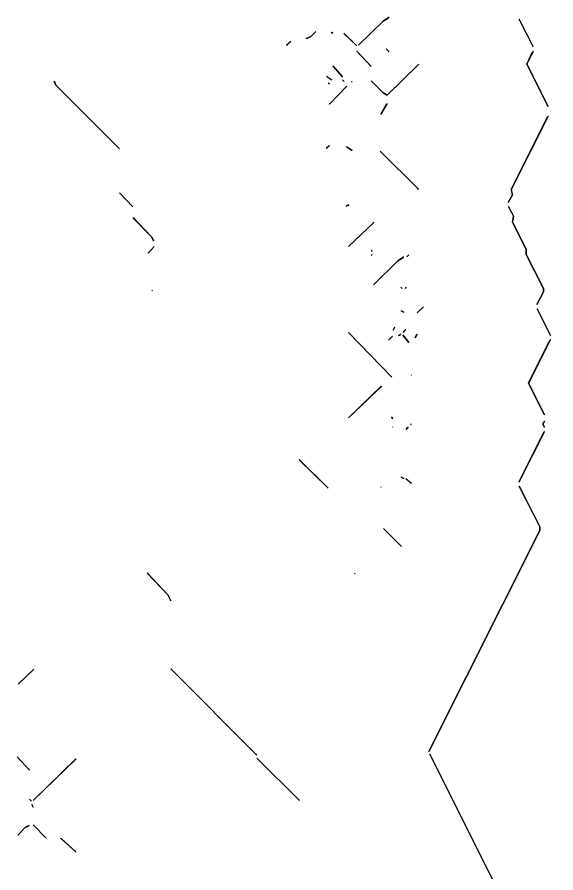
# Model space of a CAD drawing. Extents: x 1 to 2775, y -31 to 2075.
# Drawn here: x 2590.2 to 2740.8, y 1575.8 to 1815 of the extents above; entities that cross this region are included whole.
import ezdxf

# ---------------------------------------------------------------- set-up
doc = ezdxf.new("R2010")
doc.units = 0
doc.layers.add('LINEWORK', color=4, linetype='CONTINUOUS')

msp = doc.modelspace()

# ---------------------------------------------------------------- linework, layer by layer
at = {"layer": 'LINEWORK'}
for points in [[(2694.1667, 1815), (2692.5, 1813.8333), (2685.6667, 1807.1667), (2692.5, 1813.8333), (2694, 1814.8333)], [(2730.5, 1814.5), (2734.5, 1806.6667), (2730.6667, 1814.3333)], [(2673.6667, 1811), (2672.1667, 1809.5), (2671, 1809), (2672.1667, 1809.5)], [(2678, 1810.8333), (2678.5, 1810.5), (2678.1667, 1810.6667)], [(2681.5, 1810.5), (2685.1667, 1807), (2681.6667, 1810.3333)], [(2666.6667, 1808.1667), (2665.5, 1807.1667), (2665.8333, 1807.3333)], [(2685.1667, 1805.5), (2689.1667, 1801.1667), (2685.3333, 1805.3333)], [(2693.3333, 1806.1667), (2694.1667, 1805.3333)], [(2734.5, 1805.5), (2732.6667, 1801.8333), (2738.6667, 1790), (2732.6667, 1801.8333), (2734.3333, 1805.3333)], [(2702.5, 1801.8333), (2693.6667, 1793.1667), (2692.5, 1793.8333), (2689.1667, 1797.1667), (2692.5, 1793.8333), (2693.6667, 1793.1667), (2702.3333, 1801.6667)], [(2678.5, 1801.3333), (2681.1667, 1798.3333), (2678.6667, 1801.1667)], [(2600.5, 1797.1667), (2601, 1796), (2618.8333, 1778.1667), (2601, 1796), (2600.5, 1797)], [(2676.6667, 1798.5), (2678.1667, 1797.5), (2677.1667, 1798)], [(2681.1667, 1797.5), (2681.6667, 1797)], [(2683.8333, 1797), (2683.6667, 1796.8333)], [(2677.1667, 1796.6667), (2677.5, 1796.3333)], [(2682.3333, 1795.6667), (2677.5, 1790.6667), (2677.6667, 1791)], [(2693.6667, 1790.8333), (2691.8333, 1787.8333), (2693.5, 1790.6667)], [(2738.6667, 1787.3333), (2728.3333, 1766.8333), (2728.6667, 1765.3333), (2727.5, 1763.1667), (2728.6667, 1765.3333), (2728.3333, 1766.8333), (2738.5, 1787.1667)], [(2677.5, 1779), (2676.6667, 1778.3333), (2677, 1778.5)], [(2682.1667, 1778.8333), (2683.8333, 1777.6667), (2682.3333, 1778.6667)], [(2691.6667, 1777.5), (2702.5, 1766.8333), (2702.1667, 1767)], [(2618.8333, 1765.8333), (2622.5, 1762), (2619, 1765.6667)], [(2682.8333, 1762.5), (2682.1667, 1762.1667), (2683, 1762.5)], [(2727.5, 1762.1667), (2729, 1759.3333), (2728.6667, 1757.6667), (2732.5, 1750.1667), (2732.5, 1748.6667), (2737.3333, 1739.1667), (2737.3333, 1738.1667), (2735.5, 1734.6667), (2737.3333, 1738.1667), (2737.3333, 1739.1667), (2732.5, 1748.6667), (2732.5, 1750.1667), (2728.6667, 1757.6667), (2729, 1759.3333), (2727.6667, 1762)], [(2622.6667, 1759), (2627.8333, 1753.5), (2628.3333, 1752.5), (2627.8333, 1753.5), (2622.6667, 1758.8333)], [(2690, 1757.6667), (2682.8333, 1750.8333), (2689.8333, 1757.5)], [(2628.5, 1750.8333), (2626.8333, 1749), (2627, 1749.3333)], [(2689.1667, 1749.8333), (2689.5, 1749.5)], [(2689.5, 1748.6667), (2689.1667, 1748.3333)], [(2698.3333, 1748), (2696.6667, 1746.8333), (2689.8333, 1740.1667), (2696.6667, 1746.8333), (2698.1667, 1747.8333)], [(2699.6667, 1748.5), (2699.1667, 1748)], [(2697.5, 1739.5), (2697.8333, 1739.1667)], [(2699, 1739.5), (2698.6667, 1739.1667)], [(2628, 1738.6667), (2627.8333, 1738.5)], [(2697.5, 1733), (2698.3333, 1732.5), (2697.6667, 1732.8333)], [(2703.8333, 1734), (2702, 1732.3333), (2703.6667, 1733.8333)], [(2735.5, 1733.5), (2739.3333, 1726), (2735.6667, 1733.3333)], [(2695.6667, 1728.3333), (2695.3333, 1727.5), (2695.6667, 1728.1667)], [(2698.8333, 1727.6667), (2698.1667, 1726.8333), (2698.6667, 1727.5)], [(2682.8333, 1726.8333), (2695, 1714.3333), (2683, 1726.6667)], [(2695.1667, 1725.8333), (2694, 1724.6667)], [(2697.5, 1726.3333), (2696.8333, 1726), (2697.3333, 1726.1667)], [(2698, 1726.1667), (2699.6667, 1724), (2698.1667, 1726)], [(2702, 1726.3333), (2701.5, 1725.3333), (2701.8333, 1726.1667)], [(2739.3333, 1724.8333), (2733.1667, 1712.6667), (2737.6667, 1703.8333), (2733.1667, 1712.6667), (2739.1667, 1724.6667)], [(2700.5, 1715), (2700.3333, 1714.8333)], [(2692, 1711.8333), (2682.8333, 1703), (2692.1667, 1711.8333)], [(2694.8333, 1703.3333), (2695.1667, 1702.6667), (2695, 1703.1667)], [(2700.1667, 1701.1667), (2700.5, 1701.1667)], [(2737.6667, 1702), (2737.1667, 1701.1667), (2737.6667, 1700.3333), (2737.1667, 1701.1667), (2737.5, 1701.8333)], [(2695.1667, 1700.5), (2695.1667, 1700.3333)], [(2699.5, 1700.5), (2699, 1699.6667), (2699.3333, 1700.3333)], [(2737.6667, 1699.1667), (2730.5, 1685), (2737.5, 1699)], [(2669, 1691.3333), (2677.1667, 1683.3333), (2669.1667, 1691.1667)], [(2697.5, 1686.5), (2698.3333, 1686), (2697.6667, 1686.3333)], [(2698.8333, 1686), (2700.5, 1684.6667), (2700, 1684.8333)], [(2692, 1683.6667), (2691.8333, 1683.5)], [(2730.5, 1684), (2736.3333, 1672.5), (2736.3333, 1671.5), (2705.3333, 1609.6667), (2736.3333, 1671.5), (2736.3333, 1672.5), (2730.6667, 1683.8333)], [(2692.6667, 1672), (2697.6667, 1667)], [(2626.5, 1659.6667), (2632.3333, 1653.5), (2633.1667, 1651.8333), (2632.3333, 1653.5), (2626.5, 1659.5)], [(2684.5, 1659.5), (2684.6667, 1659.3333)], [(2594.8333, 1632.6667), (2590.5, 1628.5), (2594.6667, 1632.5)], [(2633.1667, 1632.8333), (2657.1667, 1608.6667), (2657, 1609)], [(2590.1667, 1608.1667), (2593.6667, 1604.5), (2593.5, 1604.8333)], [(2657.1667, 1607.8333), (2669.1667, 1596), (2668.8333, 1596.1667)], [(2705.5, 1609), (2740.1667, 1539.8333), (2740.1667, 1539), (2737.8333, 1534.5), (2740.8333, 1528.6667), (2740.8333, 1527.8333), (2738.3333, 1523), (2739, 1521.8333), (2738.3333, 1523), (2740.8333, 1527.8333), (2740.8333, 1528.6667), (2737.8333, 1534.5), (2740.1667, 1539), (2740.1667, 1539.8333), (2705.6667, 1608.8333)], [(2606.6667, 1607.6667), (2594.6667, 1596), (2606.5, 1607.5)], [(2593.6667, 1596.3333), (2594.1667, 1595.8333)], [(2594.1667, 1595), (2594.6667, 1594.1667), (2594.3333, 1594.8333)], [(2593.5, 1589), (2592.5, 1588.5), (2590.3333, 1586.3333), (2592.5, 1588.5), (2593.3333, 1588.8333)], [(2594.6667, 1589.1667), (2598.3333, 1585.5)], [(2602.3333, 1585.5), (2606.6667, 1581.5), (2602.5, 1585.3333)]]:
    msp.add_lwpolyline(points, dxfattribs=at)

doc.saveas('drawing.dxf')
